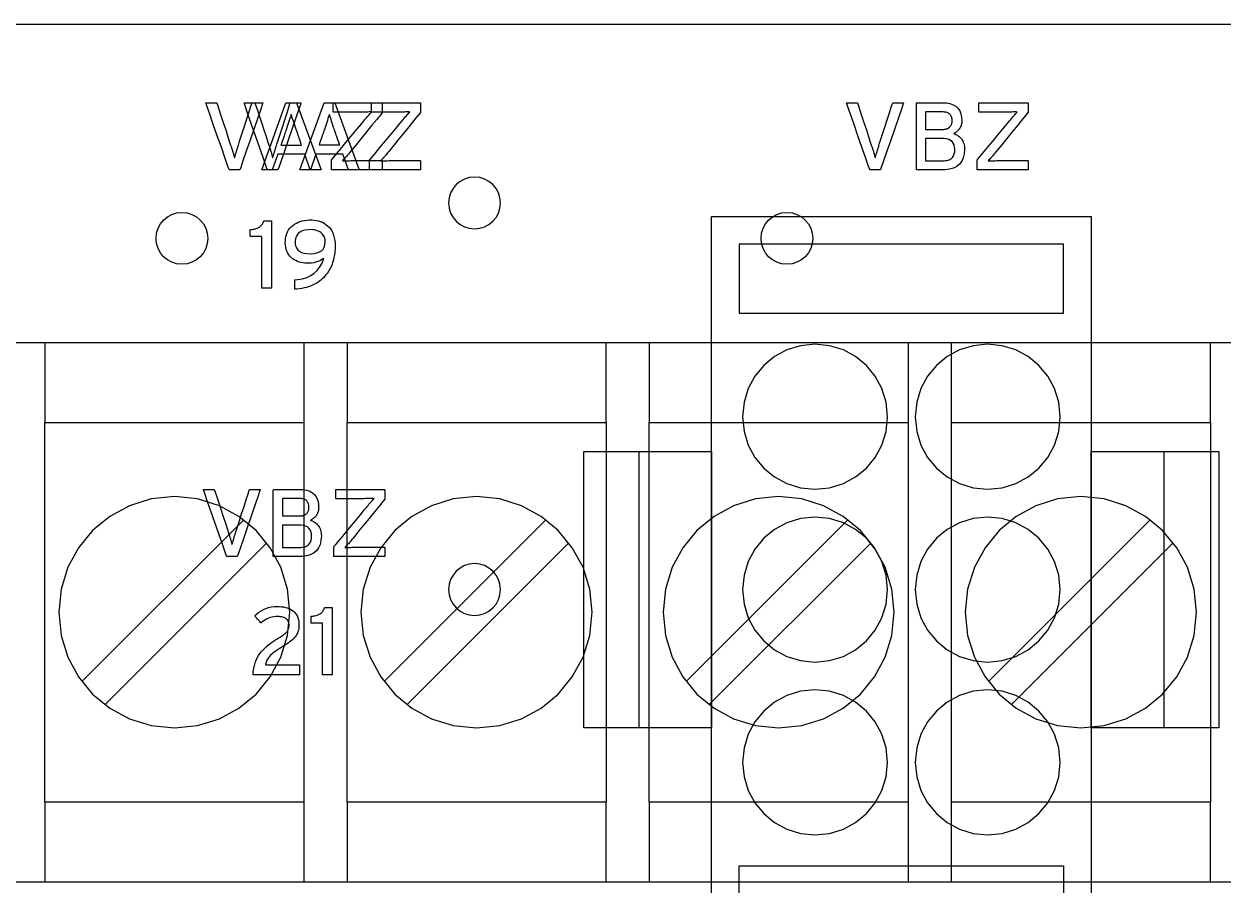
# Model space of a CAD drawing. Extents: x 1 to 47.7, y 0.2 to 35.
# Drawn here: x 35.894 to 37.63, y 7.285 to 8.532 of the extents above; entities that cross this region are included whole.
import ezdxf

# ---------------------------------------------------------------- set-up
doc = ezdxf.new("R2010")
doc.units = 0
doc.header["$MEASUREMENT"] = 0
for name, color, linetype in [('1_1__SCREW_TERMINAL_BLOCK_', 7, 'CONTINUOUS'), ('1_2__CONNECTORIZED_RELAY__', 7, 'CONTINUOUS'), ('8_0_____DWG', 7, 'CONTINUOUS')]:
    doc.layers.add(name, color=color, linetype=linetype)

msp = doc.modelspace()

# ---------------------------------------------------------------- linework, layer by layer
at = {"layer": '1_1__SCREW_TERMINAL_BLOCK_'}
for points in [[(36.2613, 8.3205), (36.2607, 8.3205), (36.2592, 8.3205), (36.257, 8.3205), (36.2545, 8.3205), (36.2518, 8.3205), (36.2493, 8.3205), (36.2474, 8.3205), (36.2462, 8.3205), (36.2457, 8.321), (36.2437, 8.327), (36.2397, 8.3383), (36.2345, 8.3532), (36.2288, 8.3698), (36.223, 8.3864), (36.2179, 8.401), (36.2141, 8.4119), (36.2122, 8.4174), (36.2125, 8.4177), (36.2138, 8.4177), (36.2159, 8.4177), (36.2185, 8.4177), (36.2212, 8.4177), (36.2238, 8.4177), (36.226, 8.4177), (36.2275, 8.4177), (36.228, 8.4176), (36.2289, 8.4149), (36.231, 8.4085), (36.2339, 8.3995), (36.2374, 8.3891), (36.2408, 8.3784), (36.244, 8.3687), (36.2466, 8.3609), (36.2481, 8.3564), (36.2484, 8.3552), (36.2488, 8.3542), (36.2492, 8.3531), (36.2495, 8.352), (36.2499, 8.3509), (36.2503, 8.3498), (36.2506, 8.3487), (36.251, 8.3475), (36.2514, 8.3463), (36.2518, 8.3451), (36.2521, 8.344), (36.2524, 8.3429), (36.2526, 8.3419), (36.2529, 8.341), (36.2531, 8.3401), (36.2534, 8.3392), (36.2536, 8.3385), (36.2537, 8.338), (36.2539, 8.3388), (36.2541, 8.3395), (36.2544, 8.3404), (36.2546, 8.3413), (36.2549, 8.3423), (36.2552, 8.3433), (36.2556, 8.3444), (36.256, 8.3456), (36.2564, 8.3468), (36.2567, 8.348), (36.2571, 8.3492), (36.2574, 8.3503), (36.2577, 8.3515), (36.2581, 8.3526), (36.2584, 8.3536), (36.2587, 8.3547), (36.259, 8.3557), (36.2597, 8.3577), (36.2616, 8.3636), (36.2644, 8.3721), (36.2677, 8.3824), (36.2711, 8.393), (36.2744, 8.4031), (36.277, 8.4112), (36.2787, 8.4164), (36.2791, 8.4177), (36.28, 8.4177), (36.2818, 8.4177), (36.2841, 8.4177), (36.2868, 8.4177), (36.2894, 8.4177), (36.2918, 8.4177), (36.2936, 8.4177), (36.2946, 8.4177), (36.2942, 8.4162), (36.2915, 8.4085), (36.2872, 8.396), (36.2819, 8.3805), (36.2762, 8.3637), (36.2706, 8.3475), (36.2659, 8.3337), (36.2626, 8.3241)], [(36.3938, 8.3205), (36.3938, 8.321), (36.3938, 8.3224), (36.3938, 8.3244), (36.3938, 8.3267), (36.3938, 8.3291), (36.3938, 8.3314), (36.3938, 8.3332), (36.3938, 8.3344), (36.394, 8.3348), (36.3966, 8.338), (36.4019, 8.3444), (36.409, 8.353), (36.417, 8.3626), (36.425, 8.3724), (36.4323, 8.3811), (36.4379, 8.3879), (36.441, 8.3916), (36.4421, 8.393), (36.4434, 8.3946), (36.4447, 8.3961), (36.446, 8.3976), (36.4473, 8.399), (36.4485, 8.4004), (36.4498, 8.4018), (36.4509, 8.4031), (36.4521, 8.4043), (36.4506, 8.4045), (36.4485, 8.4044), (36.4464, 8.4044), (36.4443, 8.4043), (36.442, 8.4043), (36.4397, 8.4043), (36.4373, 8.4042), (36.4348, 8.4042), (36.4327, 8.4042), (36.431, 8.4042), (36.4272, 8.4042), (36.422, 8.4042), (36.416, 8.4042), (36.4098, 8.4042), (36.4042, 8.4042), (36.3997, 8.4042), (36.3971, 8.4042), (36.3966, 8.4043), (36.3966, 8.4052), (36.3966, 8.4068), (36.3966, 8.4088), (36.3966, 8.4111), (36.3966, 8.4134), (36.3966, 8.4154), (36.3966, 8.4169), (36.3966, 8.4176), (36.398, 8.4177), (36.4038, 8.4177), (36.413, 8.4177), (36.4243, 8.4177), (36.4365, 8.4177), (36.4482, 8.4177), (36.4582, 8.4177), (36.4651, 8.4177), (36.4677, 8.4177), (36.4677, 8.4171), (36.4677, 8.4158), (36.4677, 8.4138), (36.4677, 8.4115), (36.4677, 8.409), (36.4677, 8.4068), (36.4677, 8.405), (36.4677, 8.4038), (36.4675, 8.4034), (36.4649, 8.4002), (36.4597, 8.3938), (36.4527, 8.3852), (36.4448, 8.3755), (36.4368, 8.3658), (36.4297, 8.357), (36.4241, 8.3502), (36.4211, 8.3465), (36.42, 8.3452), (36.4187, 8.3436), (36.4174, 8.342), (36.4161, 8.3405), (36.4148, 8.3391), (36.4136, 8.3377), (36.4123, 8.3363), (36.4111, 8.335), (36.4099, 8.3338), (36.4115, 8.3337), (36.4135, 8.3337), (36.4156, 8.3338), (36.4178, 8.3338), (36.42, 8.3338), (36.4224, 8.3339), (36.4247, 8.3339), (36.4272, 8.3339), (36.4294, 8.3339), (36.4312, 8.3339), (36.4352, 8.3339), (36.4407, 8.3339), (36.4471, 8.3339), (36.4536, 8.3339), (36.4596, 8.3339), (36.4644, 8.3339), (36.4672, 8.3339), (36.4677, 8.3338), (36.4677, 8.3329), (36.4677, 8.3314), (36.4677, 8.3293), (36.4677, 8.327), (36.4677, 8.3248), (36.4677, 8.3228), (36.4677, 8.3213), (36.4677, 8.3205), (36.4663, 8.3205), (36.4602, 8.3205), (36.4506, 8.3205), (36.4389, 8.3205), (36.4262, 8.3205), (36.4141, 8.3205), (36.4037, 8.3205), (36.3965, 8.3205)], [(37.1337, 8.3205), (37.1331, 8.3205), (37.1316, 8.3205), (37.1294, 8.3205), (37.1268, 8.3205), (37.1241, 8.3205), (37.1217, 8.3205), (37.1197, 8.3205), (37.1185, 8.3205), (37.1181, 8.321), (37.116, 8.327), (37.1121, 8.3383), (37.1069, 8.3532), (37.1011, 8.3698), (37.0954, 8.3864), (37.0903, 8.401), (37.0865, 8.4119), (37.0846, 8.4174), (37.0848, 8.4177), (37.0861, 8.4177), (37.0882, 8.4177), (37.0908, 8.4177), (37.0935, 8.4177), (37.0962, 8.4177), (37.0984, 8.4177), (37.0999, 8.4177), (37.1004, 8.4176), (37.1012, 8.4149), (37.1033, 8.4085), (37.1063, 8.3995), (37.1097, 8.3891), (37.1132, 8.3784), (37.1164, 8.3687), (37.1189, 8.3609), (37.1204, 8.3564), (37.1208, 8.3552), (37.1211, 8.3542), (37.1215, 8.3531), (37.1219, 8.352), (37.1222, 8.3509), (37.1226, 8.3498), (37.123, 8.3487), (37.1234, 8.3475), (37.1237, 8.3463), (37.1241, 8.3451), (37.1244, 8.344), (37.1247, 8.3429), (37.125, 8.3419), (37.1252, 8.341), (37.1255, 8.3401), (37.1257, 8.3392), (37.1259, 8.3385), (37.1261, 8.338), (37.1263, 8.3388), (37.1265, 8.3395), (37.1267, 8.3404), (37.127, 8.3413), (37.1273, 8.3423), (37.1276, 8.3433), (37.1279, 8.3444), (37.1283, 8.3456), (37.1287, 8.3468), (37.1291, 8.348), (37.1294, 8.3492), (37.1297, 8.3503), (37.1301, 8.3515), (37.1304, 8.3526), (37.1307, 8.3536), (37.1311, 8.3547), (37.1314, 8.3557), (37.132, 8.3577), (37.1339, 8.3636), (37.1367, 8.3721), (37.14, 8.3824), (37.1435, 8.393), (37.1467, 8.4031), (37.1493, 8.4112), (37.151, 8.4164), (37.1515, 8.4177), (37.1523, 8.4177), (37.1541, 8.4177), (37.1564, 8.4177), (37.1591, 8.4177), (37.1618, 8.4177), (37.1642, 8.4177), (37.166, 8.4177), (37.1669, 8.4177), (37.1665, 8.4162), (37.1639, 8.4085), (37.1596, 8.396), (37.1543, 8.3805), (37.1485, 8.3637), (37.1429, 8.3475), (37.1382, 8.3337), (37.1349, 8.3241)], [(37.2554, 8.3503), (37.2549, 8.3437), (37.2535, 8.338), (37.2513, 8.333), (37.2482, 8.3289), (37.2442, 8.3256), (37.2394, 8.3231), (37.2337, 8.3215), (37.2272, 8.3206), (37.2229, 8.3205), (37.2204, 8.3205), (37.2158, 8.3205), (37.2099, 8.3205), (37.2034, 8.3205), (37.197, 8.3205), (37.1915, 8.3205), (37.1875, 8.3205), (37.1858, 8.3205), (37.1858, 8.3234), (37.1858, 8.3326), (37.1858, 8.3462), (37.1858, 8.3625), (37.1858, 8.3794), (37.1858, 8.3952), (37.1858, 8.408), (37.1858, 8.416), (37.186, 8.4177), (37.1883, 8.4177), (37.1929, 8.4177), (37.1988, 8.4177), (37.2055, 8.4177), (37.2122, 8.4177), (37.218, 8.4177), (37.2224, 8.4177), (37.2244, 8.4177), (37.2291, 8.4174), (37.2343, 8.4165), (37.2389, 8.4149), (37.2428, 8.4127), (37.2459, 8.4097), (37.2484, 8.4061), (37.2501, 8.4018), (37.2512, 8.3968), (37.2515, 8.392), (37.2515, 8.3904), (37.2513, 8.3888), (37.251, 8.3873), (37.2507, 8.3858), (37.2503, 8.3845), (37.2497, 8.3831), (37.2491, 8.3819), (37.2484, 8.3807), (37.2476, 8.3796), (37.2468, 8.3786), (37.2459, 8.3776), (37.245, 8.3767), (37.244, 8.3758), (37.2429, 8.375), (37.2418, 8.3742), (37.2406, 8.3735), (37.2397, 8.3729), (37.2411, 8.3725), (37.2424, 8.372), (37.2437, 8.3714), (37.245, 8.3707), (37.2463, 8.3698), (37.2475, 8.3689), (37.2487, 8.3678), (37.2499, 8.3666), (37.251, 8.3653), (37.252, 8.3638), (37.2529, 8.3623), (37.2536, 8.3606), (37.2542, 8.3588), (37.2547, 8.3569), (37.2551, 8.3548), (37.2553, 8.3526)], [(37.2374, 8.3916), (37.2374, 8.3929), (37.2373, 8.3941), (37.2371, 8.3953), (37.2368, 8.3964), (37.2364, 8.3974), (37.236, 8.3985), (37.2355, 8.3994), (37.2349, 8.4003), (37.2342, 8.4012), (37.2333, 8.4019), (37.2324, 8.4025), (37.2313, 8.4031), (37.2301, 8.4035), (37.2288, 8.4039), (37.2275, 8.4041), (37.226, 8.4043), (37.2244, 8.4044), (37.2234, 8.4044), (37.2208, 8.4044), (37.2171, 8.4044), (37.2128, 8.4044), (37.2084, 8.4044), (37.2044, 8.4044), (37.2012, 8.4044), (37.1993, 8.4044), (37.1991, 8.4041), (37.1991, 8.4023), (37.1991, 8.3991), (37.1991, 8.3951), (37.1991, 8.3907), (37.1991, 8.3864), (37.1991, 8.3827), (37.1991, 8.3802), (37.1991, 8.3792), (37.2001, 8.3792), (37.2026, 8.3792), (37.2063, 8.3792), (37.2106, 8.3792), (37.215, 8.3792), (37.2191, 8.3792), (37.2223, 8.3792), (37.2241, 8.3792), (37.2248, 8.3792), (37.2256, 8.3792), (37.2264, 8.3793), (37.2271, 8.3794), (37.2278, 8.3795), (37.2285, 8.3797), (37.2292, 8.3799), (37.2298, 8.3801), (37.2304, 8.3804), (37.231, 8.3806), (37.2315, 8.3809), (37.232, 8.3812), (37.2325, 8.3815), (37.233, 8.3818), (37.2334, 8.3822), (37.2339, 8.3826), (37.2343, 8.3829), (37.2348, 8.3836), (37.2354, 8.3844), (37.2359, 8.3853), (37.2364, 8.3862), (37.2368, 8.3872), (37.237, 8.3883), (37.2373, 8.3893), (37.2374, 8.3905)], [(37.2735, 8.3205), (37.2735, 8.321), (37.2735, 8.3224), (37.2735, 8.3244), (37.2735, 8.3267), (37.2735, 8.3291), (37.2735, 8.3314), (37.2735, 8.3332), (37.2735, 8.3344), (37.2736, 8.3348), (37.2763, 8.338), (37.2816, 8.3444), (37.2886, 8.353), (37.2966, 8.3626), (37.3047, 8.3724), (37.312, 8.3811), (37.3176, 8.3879), (37.3206, 8.3916), (37.3217, 8.393), (37.3231, 8.3946), (37.3244, 8.3961), (37.3257, 8.3976), (37.327, 8.399), (37.3282, 8.4004), (37.3294, 8.4018), (37.3306, 8.4031), (37.3318, 8.4043), (37.3303, 8.4045), (37.3282, 8.4044), (37.3261, 8.4044), (37.3239, 8.4043), (37.3217, 8.4043), (37.3194, 8.4043), (37.317, 8.4042), (37.3145, 8.4042), (37.3123, 8.4042), (37.3107, 8.4042), (37.3069, 8.4042), (37.3017, 8.4042), (37.2956, 8.4042), (37.2895, 8.4042), (37.2838, 8.4042), (37.2794, 8.4042), (37.2767, 8.4042), (37.2763, 8.4043), (37.2763, 8.4052), (37.2763, 8.4068), (37.2763, 8.4088), (37.2763, 8.4111), (37.2763, 8.4134), (37.2763, 8.4154), (37.2763, 8.4169), (37.2763, 8.4176), (37.2776, 8.4177), (37.2834, 8.4177), (37.2927, 8.4177), (37.304, 8.4177), (37.3162, 8.4177), (37.3279, 8.4177), (37.3378, 8.4177), (37.3448, 8.4177), (37.3473, 8.4177), (37.3473, 8.4171), (37.3473, 8.4158), (37.3473, 8.4138), (37.3473, 8.4115), (37.3473, 8.409), (37.3473, 8.4068), (37.3473, 8.405), (37.3473, 8.4038), (37.3472, 8.4034), (37.3446, 8.4002), (37.3394, 8.3938), (37.3324, 8.3852), (37.3245, 8.3755), (37.3165, 8.3658), (37.3093, 8.357), (37.3038, 8.3502), (37.3007, 8.3465), (37.2997, 8.3452), (37.2983, 8.3436), (37.297, 8.342), (37.2957, 8.3405), (37.2945, 8.3391), (37.2932, 8.3377), (37.292, 8.3363), (37.2908, 8.335), (37.2896, 8.3338), (37.2911, 8.3337), (37.2932, 8.3337), (37.2953, 8.3338), (37.2975, 8.3338), (37.2997, 8.3338), (37.302, 8.3339), (37.3044, 8.3339), (37.3069, 8.3339), (37.3091, 8.3339), (37.3108, 8.3339), (37.3148, 8.3339), (37.3204, 8.3339), (37.3268, 8.3339), (37.3333, 8.3339), (37.3393, 8.3339), (37.3441, 8.3339), (37.3469, 8.3339), (37.3473, 8.3338), (37.3473, 8.3329), (37.3473, 8.3314), (37.3473, 8.3293), (37.3473, 8.327), (37.3473, 8.3248), (37.3473, 8.3228), (37.3473, 8.3213), (37.3473, 8.3205), (37.3459, 8.3205), (37.3399, 8.3205), (37.3303, 8.3205), (37.3185, 8.3205), (37.3059, 8.3205), (37.2937, 8.3205), (37.2834, 8.3205), (37.2762, 8.3205)], [(36.343, 8.3789), (36.3419, 8.3821), (36.3409, 8.3852), (36.3399, 8.3881), (36.339, 8.3909), (36.3381, 8.3936), (36.3373, 8.3962), (36.3365, 8.3986), (36.3358, 8.4009), (36.3351, 8.3995), (36.3344, 8.3972), (36.3337, 8.3947), (36.3329, 8.3921), (36.332, 8.3893), (36.331, 8.3864), (36.33, 8.3833), (36.329, 8.3801), (36.3284, 8.3785), (36.3278, 8.3766), (36.3267, 8.3735), (36.3254, 8.3697), (36.3239, 8.3657), (36.3226, 8.3618), (36.3216, 8.3588), (36.3209, 8.3569), (36.321, 8.3566), (36.3231, 8.3566), (36.327, 8.3566), (36.332, 8.3566), (36.3374, 8.3566), (36.3427, 8.3566), (36.3471, 8.3566), (36.35, 8.3566), (36.3507, 8.3566), (36.3503, 8.3579), (36.3494, 8.3605), (36.3481, 8.3641), (36.3467, 8.3682), (36.3453, 8.3721), (36.3441, 8.3756), (36.3433, 8.378)], [(37.2413, 8.3499), (37.241, 8.3535), (37.2402, 8.3566), (37.239, 8.3593), (37.2373, 8.3615), (37.2352, 8.3633), (37.2325, 8.3647), (37.2295, 8.3656), (37.2259, 8.366), (37.2242, 8.366), (37.222, 8.366), (37.2185, 8.366), (37.2141, 8.366), (37.2096, 8.366), (37.2053, 8.366), (37.2018, 8.366), (37.1996, 8.366), (37.1991, 8.3659), (37.1991, 8.3638), (37.1991, 8.3599), (37.1991, 8.3547), (37.1991, 8.3489), (37.1991, 8.3433), (37.1991, 8.3385), (37.1991, 8.3351), (37.1991, 8.3338), (37.2001, 8.3338), (37.2027, 8.3338), (37.2065, 8.3338), (37.2109, 8.3338), (37.2154, 8.3338), (37.2194, 8.3338), (37.2225, 8.3338), (37.2241, 8.3338), (37.2257, 8.3338), (37.2278, 8.3339), (37.2297, 8.3342), (37.2314, 8.3346), (37.233, 8.3352), (37.2345, 8.3359), (37.2358, 8.3367), (37.2369, 8.3376), (37.2378, 8.3387), (37.2387, 8.3398), (37.2394, 8.341), (37.2399, 8.3423), (37.2404, 8.3436), (37.2408, 8.3451), (37.2411, 8.3466), (37.2412, 8.3482)], [(36.1597, 8.2214), (36.1589, 8.2139), (36.1567, 8.2069), (36.1533, 8.2005), (36.1487, 8.1949), (36.1431, 8.1904), (36.1368, 8.1869), (36.1297, 8.1847), (36.1222, 8.184), (36.1146, 8.1847), (36.1076, 8.1869), (36.1012, 8.1904), (36.0957, 8.1949), (36.0911, 8.2005), (36.0876, 8.2069), (36.0854, 8.2139), (36.0847, 8.2214), (36.0854, 8.229), (36.0876, 8.236), (36.0911, 8.2424), (36.0957, 8.248), (36.1012, 8.2526), (36.1076, 8.256), (36.1146, 8.2582), (36.1222, 8.259), (36.1297, 8.2582), (36.1368, 8.256), (36.1431, 8.2526), (36.1487, 8.248), (36.1533, 8.2424), (36.1567, 8.236), (36.1589, 8.229)], [(37.0357, 8.2214), (37.0349, 8.2139), (37.0327, 8.2069), (37.0293, 8.2005), (37.0247, 8.1949), (37.0192, 8.1904), (37.0128, 8.1869), (37.0057, 8.1847), (36.9982, 8.184), (36.9906, 8.1847), (36.9836, 8.1869), (36.9772, 8.1904), (36.9717, 8.1949), (36.9671, 8.2005), (36.9636, 8.2069), (36.9614, 8.2139), (36.9607, 8.2214), (36.9614, 8.229), (36.9636, 8.236), (36.9671, 8.2424), (36.9717, 8.248), (36.9772, 8.2526), (36.9836, 8.256), (36.9906, 8.2582), (36.9982, 8.259), (37.0057, 8.2582), (37.0128, 8.256), (37.0192, 8.2526), (37.0247, 8.248), (37.0293, 8.2424), (37.0327, 8.236), (37.0349, 8.229)], [(36.2786, 7.6802), (36.2752, 7.7139), (36.2654, 7.7453), (36.25, 7.7737), (36.2296, 7.7985), (36.2048, 7.819), (36.1764, 7.8344), (36.145, 7.8442), (36.1113, 7.8476), (36.0776, 7.8442), (36.0461, 7.8344), (36.0177, 7.819), (35.9929, 7.7985), (35.9725, 7.7737), (35.9571, 7.7453), (35.9473, 7.7139), (35.9439, 7.6802), (35.9473, 7.6465), (35.9571, 7.6151), (35.9725, 7.5866), (35.9929, 7.5618), (36.0177, 7.5414), (36.0461, 7.5259), (36.0776, 7.5162), (36.1113, 7.5128), (36.145, 7.5162), (36.1764, 7.5259), (36.2048, 7.5414), (36.2296, 7.5618), (36.25, 7.5866), (36.2654, 7.6151), (36.2752, 7.6465)], [(36.7161, 7.6802), (36.7127, 7.7139), (36.703, 7.7453), (36.6875, 7.7737), (36.6671, 7.7985), (36.6424, 7.819), (36.6139, 7.8344), (36.5826, 7.8442), (36.5489, 7.8476), (36.5151, 7.8442), (36.4837, 7.8344), (36.4552, 7.819), (36.4305, 7.7985), (36.41, 7.7737), (36.3946, 7.7453), (36.3848, 7.7139), (36.3814, 7.6802), (36.3848, 7.6465), (36.3946, 7.6151), (36.41, 7.5866), (36.4305, 7.5618), (36.4552, 7.5414), (36.4837, 7.5259), (36.5151, 7.5162), (36.5489, 7.5128), (36.5826, 7.5162), (36.6139, 7.5259), (36.6424, 7.5414), (36.6671, 7.5618), (36.6875, 7.5866), (36.703, 7.6151), (36.7127, 7.6465)], [(37.1536, 7.6802), (37.1502, 7.7139), (37.1405, 7.7453), (37.1251, 7.7737), (37.1046, 7.7985), (37.0798, 7.819), (37.0514, 7.8344), (37.02, 7.8442), (36.9862, 7.8476), (36.9525, 7.8442), (36.9211, 7.8344), (36.8927, 7.819), (36.868, 7.7985), (36.8475, 7.7737), (36.8321, 7.7453), (36.8224, 7.7139), (36.819, 7.6802), (36.8224, 7.6465), (36.8321, 7.6151), (36.8475, 7.5866), (36.868, 7.5618), (36.8927, 7.5414), (36.9211, 7.5259), (36.9525, 7.5162), (36.9862, 7.5128), (37.02, 7.5162), (37.0514, 7.5259), (37.0798, 7.5414), (37.1046, 7.5618), (37.1251, 7.5866), (37.1405, 7.6151), (37.1502, 7.6465)], [(37.5912, 7.6802), (37.5878, 7.7139), (37.578, 7.7453), (37.5626, 7.7737), (37.5421, 7.7985), (37.5174, 7.819), (37.4889, 7.8344), (37.4575, 7.8442), (37.4237, 7.8476), (37.39, 7.8442), (37.3587, 7.8344), (37.3302, 7.819), (37.3055, 7.7985), (37.2851, 7.7737), (37.2696, 7.7453), (37.2599, 7.7139), (37.2565, 7.6802), (37.2599, 7.6465), (37.2696, 7.6151), (37.2851, 7.5866), (37.3055, 7.5618), (37.3302, 7.5414), (37.3587, 7.5259), (37.39, 7.5162), (37.4237, 7.5128), (37.4575, 7.5162), (37.4889, 7.5259), (37.5174, 7.5414), (37.5421, 7.5618), (37.5626, 7.5866), (37.578, 7.6151), (37.5878, 7.6465)]]:
    msp.add_lwpolyline(points, close=True, dxfattribs=at)
for points in [[(36.3634, 8.3205), (36.3552, 8.3435), (36.3163, 8.3435), (36.3082, 8.3205), (36.2931, 8.3205), (36.3281, 8.4177), (36.3436, 8.4177), (36.379, 8.3205), (36.3634, 8.3205)], [(37.7424, 8.0702), (37.5174, 8.0702), (37.0478, 8.0702), (36.8163, 8.0702), (36.5956, 8.0702), (36.4913, 8.0702), (36.3922, 8.0702), (36.299, 8.0702), (36.2126, 8.0702), (36.1337, 8.0702), (36.0632, 8.0702), (36.0019, 8.0702), (35.9506, 8.0702), (35.9102, 8.0702), (35.8813, 8.0702)], [(35.9237, 8.0702), (35.9237, 7.9551)], [(36.2987, 8.0702), (36.2987, 7.9551)], [(36.3613, 8.0702), (36.3613, 7.9551)], [(36.7363, 7.9551), (36.7363, 8.0702)], [(36.7988, 8.0702), (36.7988, 7.9551)], [(37.1738, 8.0702), (37.1738, 7.9551)], [(37.2363, 7.9551), (37.2363, 8.0702)], [(37.6113, 7.9551), (37.6113, 8.0702)], [(36.2987, 7.4053), (35.9237, 7.4053), (35.9237, 7.9551), (36.2987, 7.9551), (36.2987, 7.4053)], [(36.7363, 7.4053), (36.3613, 7.4053), (36.3613, 7.9551), (36.7363, 7.9551), (36.7363, 7.4053)], [(37.1738, 7.4053), (36.7988, 7.4053), (36.7988, 7.9551), (37.1738, 7.9551), (37.1738, 7.4053)], [(37.6113, 7.4053), (37.2363, 7.4053), (37.2363, 7.9551), (37.6113, 7.9551), (37.6113, 7.4053)], [(35.9775, 7.5799), (36.2118, 7.8142)], [(36.415, 7.5799), (36.6493, 7.8142)], [(36.8524, 7.5799), (37.0866, 7.8142)], [(37.2899, 7.5799), (37.5242, 7.8142)], [(36.2452, 7.7808), (36.0109, 7.5465)], [(36.6825, 7.7808), (36.4484, 7.5465)], [(37.1201, 7.7808), (36.8858, 7.5465)], [(37.5576, 7.7808), (37.3233, 7.5465)], [(35.9237, 7.4053), (35.9237, 7.2902)], [(36.2987, 7.4053), (36.2987, 7.2902)], [(36.3613, 7.4053), (36.3613, 7.2902)], [(36.7363, 7.2902), (36.7363, 7.4053)], [(36.7988, 7.4053), (36.7988, 7.2902)], [(37.1738, 7.4053), (37.1738, 7.2902)], [(37.2363, 7.2902), (37.2363, 7.4053)], [(37.6113, 7.2902), (37.6113, 7.4053)], [(35.8813, 7.2902), (35.9102, 7.2902), (35.9506, 7.2902), (36.0019, 7.2902), (36.0632, 7.2902), (36.1337, 7.2902), (36.2126, 7.2902), (36.299, 7.2902), (36.3922, 7.2902), (36.4913, 7.2902), (36.5956, 7.2902), (36.8163, 7.2902), (37.0478, 7.2902), (37.5174, 7.2902), (37.7424, 7.2902)]]:
    msp.add_lwpolyline(points, dxfattribs=at)
at = {"layer": '1_2__CONNECTORIZED_RELAY__'}
for points in [[(36.206, 8.3205), (36.2055, 8.3205), (36.2039, 8.3205), (36.2018, 8.3205), (36.1992, 8.3205), (36.1965, 8.3205), (36.1941, 8.3205), (36.1921, 8.3205), (36.1909, 8.3205), (36.1905, 8.321), (36.1884, 8.327), (36.1844, 8.3383), (36.1793, 8.3532), (36.1735, 8.3698), (36.1677, 8.3864), (36.1627, 8.401), (36.1589, 8.4119), (36.157, 8.4174), (36.1572, 8.4176), (36.1585, 8.4176), (36.1606, 8.4176), (36.1632, 8.4176), (36.1659, 8.4176), (36.1686, 8.4176), (36.1708, 8.4176), (36.1723, 8.4176), (36.1727, 8.4176), (36.1736, 8.4149), (36.1757, 8.4085), (36.1787, 8.3995), (36.1821, 8.3891), (36.1856, 8.3784), (36.1888, 8.3686), (36.1913, 8.3609), (36.1928, 8.3564), (36.1932, 8.3552), (36.1935, 8.3542), (36.1939, 8.3531), (36.1942, 8.352), (36.1946, 8.3509), (36.195, 8.3498), (36.1954, 8.3487), (36.1957, 8.3475), (36.1961, 8.3463), (36.1965, 8.3451), (36.1968, 8.344), (36.1971, 8.3429), (36.1974, 8.3419), (36.1976, 8.3409), (36.1979, 8.3401), (36.1981, 8.3392), (36.1983, 8.3385), (36.1985, 8.338), (36.1986, 8.3387), (36.1989, 8.3395), (36.1991, 8.3404), (36.1994, 8.3413), (36.1996, 8.3423), (36.2, 8.3433), (36.2003, 8.3444), (36.2007, 8.3456), (36.2011, 8.3468), (36.2014, 8.348), (36.2018, 8.3492), (36.2021, 8.3503), (36.2025, 8.3514), (36.2028, 8.3525), (36.2031, 8.3536), (36.2035, 8.3547), (36.2038, 8.3557), (36.2044, 8.3577), (36.2063, 8.3635), (36.2091, 8.3721), (36.2124, 8.3823), (36.2158, 8.393), (36.2191, 8.403), (36.2217, 8.4112), (36.2234, 8.4164), (36.2239, 8.4176), (36.2247, 8.4176), (36.2265, 8.4176), (36.2288, 8.4176), (36.2315, 8.4176), (36.2342, 8.4176), (36.2365, 8.4176), (36.2384, 8.4176), (36.2393, 8.4176), (36.2389, 8.4161), (36.2363, 8.4085), (36.232, 8.396), (36.2266, 8.3805), (36.2209, 8.3637), (36.2153, 8.3475), (36.2106, 8.3337), (36.2073, 8.3241)], [(36.3386, 8.3205), (36.3386, 8.321), (36.3386, 8.3224), (36.3386, 8.3243), (36.3386, 8.3267), (36.3386, 8.3291), (36.3386, 8.3314), (36.3386, 8.3332), (36.3386, 8.3344), (36.3387, 8.3348), (36.3414, 8.338), (36.3466, 8.3444), (36.3537, 8.353), (36.3617, 8.3626), (36.3698, 8.3724), (36.377, 8.3811), (36.3826, 8.3879), (36.3857, 8.3916), (36.3868, 8.3929), (36.3881, 8.3945), (36.3895, 8.3961), (36.3908, 8.3976), (36.392, 8.399), (36.3933, 8.4004), (36.3945, 8.4018), (36.3957, 8.4031), (36.3968, 8.4043), (36.3953, 8.4044), (36.3933, 8.4044), (36.3912, 8.4043), (36.389, 8.4043), (36.3867, 8.4043), (36.3844, 8.4042), (36.382, 8.4042), (36.3796, 8.4042), (36.3774, 8.4042), (36.3757, 8.4042), (36.3719, 8.4042), (36.3667, 8.4042), (36.3607, 8.4042), (36.3545, 8.4042), (36.3489, 8.4042), (36.3444, 8.4042), (36.3418, 8.4042), (36.3413, 8.4043), (36.3413, 8.4052), (36.3413, 8.4068), (36.3413, 8.4088), (36.3413, 8.4111), (36.3413, 8.4134), (36.3413, 8.4154), (36.3413, 8.4169), (36.3413, 8.4176), (36.3427, 8.4176), (36.3485, 8.4176), (36.3577, 8.4176), (36.3691, 8.4176), (36.3812, 8.4176), (36.3929, 8.4176), (36.4029, 8.4176), (36.4098, 8.4176), (36.4124, 8.4176), (36.4124, 8.4171), (36.4124, 8.4158), (36.4124, 8.4138), (36.4124, 8.4114), (36.4124, 8.409), (36.4124, 8.4068), (36.4124, 8.4049), (36.4124, 8.4038), (36.4123, 8.4033), (36.4096, 8.4001), (36.4044, 8.3937), (36.3974, 8.3852), (36.3895, 8.3755), (36.3816, 8.3658), (36.3744, 8.357), (36.3688, 8.3502), (36.3658, 8.3465), (36.3647, 8.3452), (36.3634, 8.3435), (36.3621, 8.342), (36.3608, 8.3405), (36.3595, 8.339), (36.3583, 8.3376), (36.3571, 8.3363), (36.3559, 8.335), (36.3547, 8.3338), (36.3562, 8.3337), (36.3582, 8.3337), (36.3603, 8.3338), (36.3625, 8.3338), (36.3648, 8.3338), (36.3671, 8.3339), (36.3695, 8.3339), (36.3719, 8.3339), (36.3741, 8.3339), (36.3759, 8.3339), (36.3799, 8.3339), (36.3854, 8.3339), (36.3918, 8.3339), (36.3984, 8.3339), (36.4044, 8.3339), (36.4091, 8.3339), (36.4119, 8.3339), (36.4124, 8.3338), (36.4124, 8.3329), (36.4124, 8.3313), (36.4124, 8.3293), (36.4124, 8.327), (36.4124, 8.3247), (36.4124, 8.3227), (36.4124, 8.3213), (36.4124, 8.3205), (36.411, 8.3205), (36.405, 8.3205), (36.3954, 8.3205), (36.3836, 8.3205), (36.371, 8.3205), (36.3588, 8.3205), (36.3484, 8.3205), (36.3412, 8.3205)], [(36.2877, 8.3789), (36.2866, 8.3821), (36.2856, 8.3852), (36.2846, 8.3881), (36.2837, 8.3909), (36.2828, 8.3936), (36.282, 8.3961), (36.2812, 8.3986), (36.2805, 8.4009), (36.2799, 8.3995), (36.2792, 8.3972), (36.2784, 8.3947), (36.2776, 8.392), (36.2767, 8.3893), (36.2758, 8.3864), (36.2748, 8.3833), (36.2737, 8.3801), (36.2731, 8.3784), (36.2725, 8.3766), (36.2714, 8.3735), (36.2701, 8.3697), (36.2687, 8.3656), (36.2674, 8.3618), (36.2663, 8.3588), (36.2656, 8.3569), (36.2657, 8.3565), (36.2678, 8.3565), (36.2717, 8.3565), (36.2767, 8.3565), (36.2821, 8.3565), (36.2874, 8.3565), (36.2918, 8.3565), (36.2947, 8.3565), (36.2955, 8.3566), (36.295, 8.3578), (36.2941, 8.3605), (36.2929, 8.3641), (36.2914, 8.3681), (36.2901, 8.3721), (36.2889, 8.3756), (36.288, 8.378)], [(36.5084, 8.2727), (36.5091, 8.2652), (36.5113, 8.2581), (36.5148, 8.2518), (36.5194, 8.2462), (36.5249, 8.2416), (36.5313, 8.2382), (36.5383, 8.236), (36.5459, 8.2352), (36.5534, 8.236), (36.5605, 8.2382), (36.5668, 8.2416), (36.5724, 8.2462), (36.577, 8.2518), (36.5804, 8.2581), (36.5826, 8.2652), (36.5834, 8.2727), (36.5826, 8.2803), (36.5804, 8.2873), (36.577, 8.2937), (36.5724, 8.2992), (36.5668, 8.3038), (36.5605, 8.3073), (36.5534, 8.3095), (36.5459, 8.3102), (36.5383, 8.3095), (36.5313, 8.3073), (36.5249, 8.3038), (36.5194, 8.2992), (36.5148, 8.2937), (36.5113, 8.2873), (36.5091, 8.2803)], [(36.2378, 8.1495), (36.2378, 8.1523), (36.2378, 8.1599), (36.2378, 8.1708), (36.2378, 8.1835), (36.2378, 8.1965), (36.2378, 8.2085), (36.2378, 8.2179), (36.2378, 8.2233), (36.2376, 8.224), (36.2364, 8.224), (36.2343, 8.224), (36.2316, 8.224), (36.2287, 8.224), (36.2259, 8.224), (36.2234, 8.224), (36.2217, 8.224), (36.2211, 8.224), (36.2211, 8.2244), (36.2211, 8.2254), (36.2211, 8.2269), (36.2211, 8.2286), (36.2211, 8.2303), (36.2211, 8.232), (36.2211, 8.2332), (36.2211, 8.2339), (36.2219, 8.2341), (36.2236, 8.2343), (36.2253, 8.2346), (36.2268, 8.2349), (36.2284, 8.2353), (36.2298, 8.2357), (36.2312, 8.2363), (36.2326, 8.2369), (36.2338, 8.2375), (36.235, 8.2382), (36.2361, 8.239), (36.2371, 8.2399), (36.2379, 8.2409), (36.2387, 8.242), (36.2393, 8.2432), (36.2399, 8.2445), (36.2403, 8.2459), (36.2406, 8.2467), (36.2414, 8.2467), (36.2429, 8.2467), (36.2447, 8.2467), (36.2467, 8.2467), (36.2486, 8.2467), (36.2503, 8.2467), (36.2514, 8.2467), (36.2519, 8.2467), (36.2519, 8.2429), (36.2519, 8.2331), (36.2519, 8.2189), (36.2519, 8.2024), (36.2519, 8.1853), (36.2519, 8.1698), (36.2519, 8.1575), (36.2519, 8.1505), (36.2517, 8.1495), (36.2507, 8.1495), (36.2489, 8.1495), (36.2467, 8.1495), (36.2442, 8.1495), (36.2418, 8.1495), (36.2398, 8.1495), (36.2383, 8.1495)], [(36.3441, 8.2095), (36.3441, 8.2072), (36.344, 8.205), (36.3438, 8.2027), (36.3435, 8.2005), (36.3432, 8.1981), (36.3428, 8.1958), (36.3424, 8.1935), (36.3418, 8.1911), (36.3412, 8.1887), (36.3404, 8.1864), (36.3396, 8.184), (36.3386, 8.1817), (36.3376, 8.1794), (36.3364, 8.1772), (36.3351, 8.1749), (36.3338, 8.1727), (36.3323, 8.1706), (36.3308, 8.1685), (36.3291, 8.1665), (36.3273, 8.1645), (36.3254, 8.1627), (36.3234, 8.161), (36.3212, 8.1593), (36.319, 8.1577), (36.3166, 8.1563), (36.314, 8.1549), (36.3114, 8.1536), (36.3085, 8.1524), (36.3056, 8.1513), (36.3025, 8.1504), (36.2992, 8.1496), (36.2958, 8.149), (36.2923, 8.1485), (36.2886, 8.1481), (36.2857, 8.148), (36.2857, 8.1487), (36.2857, 8.1502), (36.2857, 8.1522), (36.2857, 8.1545), (36.2857, 8.1568), (36.2857, 8.1589), (36.2857, 8.1606), (36.2857, 8.1615), (36.2897, 8.1619), (36.2967, 8.163), (36.303, 8.1648), (36.3087, 8.1675), (36.3138, 8.1709), (36.3182, 8.175), (36.3221, 8.18), (36.3253, 8.1857), (36.3279, 8.1922), (36.3265, 8.1918), (36.3242, 8.1902), (36.3217, 8.1889), (36.3191, 8.1878), (36.3162, 8.1869), (36.3132, 8.1862), (36.31, 8.1857), (36.3065, 8.1855), (36.303, 8.1854), (36.3001, 8.1856), (36.2973, 8.1859), (36.2945, 8.1864), (36.2919, 8.1871), (36.2894, 8.1881), (36.287, 8.1892), (36.2847, 8.1905), (36.2824, 8.192), (36.2803, 8.1938), (36.2784, 8.1957), (36.2768, 8.1978), (36.2754, 8.2002), (36.2742, 8.2028), (36.2733, 8.2055), (36.2726, 8.2085), (36.2721, 8.2117), (36.2719, 8.2151), (36.272, 8.2187), (36.2724, 8.2221), (36.273, 8.2253), (36.274, 8.2283), (36.2752, 8.2311), (36.2767, 8.2337), (36.2785, 8.2361), (36.2805, 8.2382), (36.2828, 8.2402), (36.2853, 8.2419), (36.2879, 8.2435), (36.2906, 8.2448), (36.2935, 8.2459), (36.2965, 8.2468), (36.2997, 8.2475), (36.303, 8.2479), (36.3065, 8.2482), (36.3101, 8.2482), (36.3135, 8.248), (36.3167, 8.2475), (36.3198, 8.2469), (36.3228, 8.2459), (36.3256, 8.2448), (36.3283, 8.2433), (36.3308, 8.2417), (36.3332, 8.2398), (36.3354, 8.2377), (36.3374, 8.2352), (36.3391, 8.2324), (36.3406, 8.2294), (36.3418, 8.226), (36.3428, 8.2223), (36.3435, 8.2183), (36.3439, 8.2141)], [(36.3297, 8.2163), (36.3297, 8.2181), (36.3294, 8.2198), (36.329, 8.2214), (36.3285, 8.223), (36.3277, 8.2245), (36.3269, 8.2259), (36.3258, 8.2273), (36.3246, 8.2286), (36.3233, 8.2298), (36.3217, 8.2308), (36.3201, 8.2318), (36.3182, 8.2325), (36.3162, 8.2331), (36.314, 8.2336), (36.3117, 8.2339), (36.3092, 8.2341), (36.3051, 8.234), (36.3005, 8.2333), (36.2965, 8.2321), (36.2931, 8.2305), (36.2904, 8.2283), (36.2884, 8.2256), (36.287, 8.2223), (36.2863, 8.2186), (36.2862, 8.2145), (36.2868, 8.2108), (36.2881, 8.2076), (36.2899, 8.2049), (36.2924, 8.2027), (36.2955, 8.201), (36.2993, 8.1999), (36.3036, 8.1993), (36.3086, 8.1991), (36.3135, 8.1995), (36.3177, 8.2004), (36.3213, 8.2017), (36.3243, 8.2036), (36.3266, 8.206), (36.3283, 8.2089), (36.3293, 8.2123)], [(37.0388, 7.8582), (37.0601, 7.8603), (37.0799, 7.8664), (37.0977, 7.8761), (37.1133, 7.8889), (37.1261, 7.9044), (37.1358, 7.9222), (37.1419, 7.9419), (37.144, 7.9631), (37.1419, 7.9842), (37.1358, 8.004), (37.1261, 8.0218), (37.1133, 8.0374), (37.0977, 8.0502), (37.0799, 8.0599), (37.0601, 8.066), (37.0388, 8.0681), (37.0177, 8.066), (36.998, 8.0599), (36.9802, 8.0502), (36.9647, 8.0374), (36.9519, 8.0218), (36.9423, 8.004), (36.9362, 7.9842), (36.934, 7.9631), (36.9362, 7.9419), (36.9423, 7.9222), (36.9519, 7.9044), (36.9647, 7.8889), (36.9802, 7.8761), (36.998, 7.8664), (37.0177, 7.8603)], [(37.2888, 7.8582), (37.31, 7.8603), (37.3298, 7.8664), (37.3477, 7.8761), (37.3632, 7.8889), (37.3761, 7.9044), (37.3857, 7.9222), (37.3918, 7.9419), (37.394, 7.9631), (37.3918, 7.9842), (37.3857, 8.004), (37.3761, 8.0218), (37.3632, 8.0374), (37.3477, 8.0502), (37.3298, 8.0599), (37.31, 8.066), (37.2888, 8.0681), (37.2677, 8.066), (37.248, 8.0599), (37.2302, 8.0502), (37.2147, 8.0374), (37.2019, 8.0218), (37.1922, 8.004), (37.1861, 7.9842), (37.184, 7.9631), (37.1861, 7.9419), (37.1922, 7.9222), (37.2019, 7.9044), (37.2147, 7.8889), (37.2302, 7.8761), (37.248, 7.8664), (37.2677, 7.8603)], [(36.2024, 7.7609), (36.2018, 7.7609), (36.2003, 7.7609), (36.1981, 7.7609), (36.1955, 7.7609), (36.1929, 7.7609), (36.1904, 7.7609), (36.1884, 7.7609), (36.1872, 7.7609), (36.1868, 7.7614), (36.1847, 7.7674), (36.1808, 7.7787), (36.1756, 7.7936), (36.1698, 7.8102), (36.1641, 7.8268), (36.159, 7.8414), (36.1552, 7.8523), (36.1533, 7.8578), (36.1535, 7.8581), (36.1549, 7.8581), (36.157, 7.8581), (36.1595, 7.8581), (36.1623, 7.8581), (36.1649, 7.8581), (36.1671, 7.8581), (36.1686, 7.8581), (36.1691, 7.858), (36.17, 7.8553), (36.1721, 7.8489), (36.175, 7.8399), (36.1784, 7.8295), (36.1819, 7.8188), (36.1851, 7.8091), (36.1876, 7.8013), (36.1891, 7.7968), (36.1895, 7.7956), (36.1899, 7.7946), (36.1902, 7.7935), (36.1906, 7.7924), (36.191, 7.7913), (36.1913, 7.7902), (36.1917, 7.7891), (36.1921, 7.7879), (36.1925, 7.7867), (36.1928, 7.7855), (36.1931, 7.7844), (36.1934, 7.7833), (36.1937, 7.7823), (36.194, 7.7814), (36.1942, 7.7805), (36.1944, 7.7796), (36.1946, 7.7789), (36.1948, 7.7784), (36.195, 7.7792), (36.1952, 7.7799), (36.1954, 7.7808), (36.1957, 7.7817), (36.196, 7.7827), (36.1963, 7.7837), (36.1967, 7.7848), (36.197, 7.786), (36.1974, 7.7872), (36.1978, 7.7884), (36.1981, 7.7896), (36.1985, 7.7907), (36.1988, 7.7919), (36.1991, 7.793), (36.1995, 7.794), (36.1998, 7.7951), (36.2001, 7.7961), (36.2008, 7.7981), (36.2026, 7.804), (36.2054, 7.8125), (36.2087, 7.8228), (36.2122, 7.8334), (36.2154, 7.8435), (36.2181, 7.8516), (36.2197, 7.8568), (36.2202, 7.8581), (36.2211, 7.8581), (36.2228, 7.8581), (36.2252, 7.8581), (36.2278, 7.8581), (36.2305, 7.8581), (36.2329, 7.8581), (36.2347, 7.8581), (36.2357, 7.8581), (36.2352, 7.8566), (36.2326, 7.8489), (36.2283, 7.8364), (36.223, 7.8209), (36.2172, 7.8041), (36.2117, 7.7879), (36.2069, 7.7741), (36.2036, 7.7645)], [(36.3241, 7.7907), (36.3236, 7.7841), (36.3222, 7.7784), (36.32, 7.7734), (36.3169, 7.7693), (36.3129, 7.766), (36.3081, 7.7635), (36.3025, 7.7619), (36.2959, 7.761), (36.2916, 7.7609), (36.2891, 7.7609), (36.2845, 7.7609), (36.2786, 7.7609), (36.2721, 7.7609), (36.2658, 7.7609), (36.2602, 7.7609), (36.2563, 7.7609), (36.2545, 7.7609), (36.2545, 7.7638), (36.2545, 7.773), (36.2545, 7.7866), (36.2545, 7.8029), (36.2545, 7.8198), (36.2545, 7.8356), (36.2545, 7.8484), (36.2545, 7.8564), (36.2547, 7.8581), (36.2571, 7.8581), (36.2616, 7.8581), (36.2676, 7.8581), (36.2743, 7.8581), (36.2809, 7.8581), (36.2868, 7.8581), (36.2911, 7.8581), (36.2931, 7.8581), (36.2978, 7.8578), (36.3031, 7.8569), (36.3076, 7.8553), (36.3115, 7.8531), (36.3146, 7.8501), (36.3171, 7.8465), (36.3189, 7.8422), (36.3199, 7.8372), (36.3202, 7.8324), (36.3202, 7.8308), (36.32, 7.8292), (36.3198, 7.8277), (36.3194, 7.8262), (36.319, 7.8249), (36.3185, 7.8235), (36.3179, 7.8223), (36.3171, 7.8211), (36.3164, 7.82), (36.3155, 7.819), (36.3146, 7.818), (36.3137, 7.8171), (36.3127, 7.8162), (36.3116, 7.8154), (36.3105, 7.8146), (36.3093, 7.8139), (36.3084, 7.8133), (36.3098, 7.8129), (36.3111, 7.8124), (36.3124, 7.8118), (36.3137, 7.8111), (36.315, 7.8102), (36.3162, 7.8093), (36.3174, 7.8082), (36.3186, 7.807), (36.3197, 7.8057), (36.3207, 7.8043), (36.3216, 7.8027), (36.3224, 7.801), (36.323, 7.7992), (36.3235, 7.7973), (36.3238, 7.7952), (36.324, 7.793)], [(36.3422, 7.7609), (36.3422, 7.7614), (36.3422, 7.7628), (36.3422, 7.7648), (36.3422, 7.7671), (36.3422, 7.7695), (36.3422, 7.7718), (36.3422, 7.7736), (36.3422, 7.7748), (36.3424, 7.7752), (36.345, 7.7784), (36.3503, 7.7848), (36.3574, 7.7934), (36.3654, 7.803), (36.3734, 7.8128), (36.3807, 7.8215), (36.3863, 7.8283), (36.3894, 7.832), (36.3905, 7.8334), (36.3918, 7.835), (36.3931, 7.8365), (36.3944, 7.838), (36.3957, 7.8394), (36.3969, 7.8408), (36.3981, 7.8422), (36.3993, 7.8435), (36.4005, 7.8447), (36.399, 7.8449), (36.3969, 7.8448), (36.3948, 7.8448), (36.3927, 7.8447), (36.3904, 7.8447), (36.3881, 7.8447), (36.3857, 7.8446), (36.3832, 7.8446), (36.381, 7.8446), (36.3794, 7.8446), (36.3756, 7.8446), (36.3704, 7.8446), (36.3644, 7.8446), (36.3582, 7.8446), (36.3526, 7.8446), (36.3481, 7.8446), (36.3454, 7.8446), (36.345, 7.8447), (36.345, 7.8456), (36.345, 7.8472), (36.345, 7.8492), (36.345, 7.8515), (36.345, 7.8538), (36.345, 7.8558), (36.345, 7.8573), (36.345, 7.858), (36.3464, 7.8581), (36.3522, 7.8581), (36.3614, 7.8581), (36.3727, 7.8581), (36.3849, 7.8581), (36.3966, 7.8581), (36.4066, 7.8581), (36.4135, 7.8581), (36.4161, 7.8581), (36.4161, 7.8575), (36.4161, 7.8562), (36.4161, 7.8542), (36.4161, 7.8519), (36.4161, 7.8494), (36.4161, 7.8472), (36.4161, 7.8454), (36.4161, 7.8442), (36.4159, 7.8438), (36.4133, 7.8406), (36.4081, 7.8342), (36.4011, 7.8256), (36.3932, 7.8159), (36.3852, 7.8062), (36.378, 7.7974), (36.3725, 7.7906), (36.3695, 7.7869), (36.3684, 7.7856), (36.3671, 7.784), (36.3658, 7.7824), (36.3645, 7.7809), (36.3632, 7.7795), (36.362, 7.7781), (36.3607, 7.7767), (36.3595, 7.7754), (36.3583, 7.7742), (36.3598, 7.7741), (36.3619, 7.7741), (36.364, 7.7742), (36.3662, 7.7742), (36.3684, 7.7743), (36.3707, 7.7743), (36.3731, 7.7743), (36.3756, 7.7743), (36.3778, 7.7743), (36.3796, 7.7743), (36.3836, 7.7743), (36.3891, 7.7743), (36.3955, 7.7743), (36.402, 7.7743), (36.408, 7.7743), (36.4128, 7.7743), (36.4156, 7.7743), (36.4161, 7.7742), (36.4161, 7.7733), (36.4161, 7.7718), (36.4161, 7.7697), (36.4161, 7.7674), (36.4161, 7.7652), (36.4161, 7.7632), (36.4161, 7.7617), (36.4161, 7.7609), (36.4147, 7.7609), (36.4086, 7.7609), (36.399, 7.7609), (36.3873, 7.7609), (36.3746, 7.7609), (36.3624, 7.7609), (36.3521, 7.7609), (36.3449, 7.7609)], [(36.3061, 7.832), (36.3061, 7.8333), (36.306, 7.8345), (36.3058, 7.8357), (36.3055, 7.8368), (36.3052, 7.8378), (36.3047, 7.8389), (36.3042, 7.8398), (36.3036, 7.8407), (36.3029, 7.8416), (36.3021, 7.8423), (36.3011, 7.8429), (36.3, 7.8435), (36.2988, 7.8439), (36.2976, 7.8443), (36.2962, 7.8445), (36.2947, 7.8447), (36.2931, 7.8448), (36.2921, 7.8448), (36.2895, 7.8448), (36.2859, 7.8448), (36.2816, 7.8448), (36.2771, 7.8448), (36.2731, 7.8448), (36.2699, 7.8448), (36.2681, 7.8448), (36.2678, 7.8445), (36.2678, 7.8427), (36.2678, 7.8395), (36.2678, 7.8355), (36.2678, 7.8311), (36.2678, 7.8268), (36.2678, 7.8231), (36.2678, 7.8206), (36.2678, 7.8196), (36.2688, 7.8196), (36.2714, 7.8196), (36.275, 7.8196), (36.2793, 7.8196), (36.2838, 7.8196), (36.2878, 7.8196), (36.291, 7.8196), (36.2928, 7.8196), (36.2935, 7.8196), (36.2943, 7.8196), (36.2951, 7.8197), (36.2959, 7.8198), (36.2966, 7.8199), (36.2973, 7.8201), (36.2979, 7.8203), (36.2985, 7.8205), (36.2991, 7.8208), (36.2997, 7.821), (36.3002, 7.8213), (36.3007, 7.8216), (36.3012, 7.8219), (36.3017, 7.8222), (36.3022, 7.8226), (36.3026, 7.823), (36.303, 7.8233), (36.3035, 7.824), (36.3041, 7.8248), (36.3047, 7.8257), (36.3051, 7.8267), (36.3055, 7.8276), (36.3058, 7.8287), (36.306, 7.8297), (36.3061, 7.8309)], [(37.0388, 7.6081), (37.0601, 7.6102), (37.0799, 7.6163), (37.0977, 7.6259), (37.1133, 7.6387), (37.1261, 7.6543), (37.1358, 7.6721), (37.1419, 7.6918), (37.144, 7.713), (37.1419, 7.7341), (37.1358, 7.7539), (37.1261, 7.7717), (37.1133, 7.7873), (37.0977, 7.8001), (37.0799, 7.8098), (37.0601, 7.8159), (37.0388, 7.818), (37.0177, 7.8159), (36.998, 7.8098), (36.9802, 7.8001), (36.9647, 7.7873), (36.9519, 7.7717), (36.9423, 7.7539), (36.9362, 7.7341), (36.934, 7.713), (36.9362, 7.6918), (36.9423, 7.6721), (36.9519, 7.6543), (36.9647, 7.6387), (36.9802, 7.6259), (36.998, 7.6163), (37.0177, 7.6102)], [(37.2888, 7.6081), (37.31, 7.6102), (37.3298, 7.6163), (37.3477, 7.6259), (37.3632, 7.6387), (37.3761, 7.6543), (37.3857, 7.6721), (37.3918, 7.6918), (37.394, 7.713), (37.3918, 7.7341), (37.3857, 7.7539), (37.3761, 7.7717), (37.3632, 7.7873), (37.3477, 7.8001), (37.3298, 7.8098), (37.31, 7.8159), (37.2888, 7.818), (37.2677, 7.8159), (37.248, 7.8098), (37.2302, 7.8001), (37.2147, 7.7873), (37.2019, 7.7717), (37.1922, 7.7539), (37.1861, 7.7341), (37.184, 7.713), (37.1861, 7.6918), (37.1922, 7.6721), (37.2019, 7.6543), (37.2147, 7.6387), (37.2302, 7.6259), (37.248, 7.6163), (37.2677, 7.6102)], [(36.31, 7.7903), (36.3097, 7.7939), (36.309, 7.797), (36.3077, 7.7997), (36.306, 7.8019), (36.3039, 7.8037), (36.3013, 7.8051), (36.2982, 7.806), (36.2946, 7.8064), (36.2929, 7.8065), (36.2907, 7.8065), (36.2872, 7.8065), (36.2829, 7.8065), (36.2783, 7.8065), (36.274, 7.8065), (36.2705, 7.8065), (36.2683, 7.8065), (36.2678, 7.8063), (36.2678, 7.8042), (36.2678, 7.8003), (36.2678, 7.7951), (36.2678, 7.7893), (36.2678, 7.7837), (36.2678, 7.7789), (36.2678, 7.7755), (36.2678, 7.7742), (36.2688, 7.7742), (36.2715, 7.7742), (36.2752, 7.7742), (36.2796, 7.7742), (36.2841, 7.7742), (36.2881, 7.7742), (36.2912, 7.7742), (36.2928, 7.7742), (36.2944, 7.7742), (36.2965, 7.7744), (36.2984, 7.7746), (36.3002, 7.775), (36.3018, 7.7756), (36.3032, 7.7763), (36.3045, 7.7771), (36.3056, 7.778), (36.3066, 7.7791), (36.3074, 7.7802), (36.3081, 7.7814), (36.3087, 7.7827), (36.3092, 7.784), (36.3095, 7.7855), (36.3098, 7.787), (36.31, 7.7886)], [(36.5084, 7.7131), (36.5091, 7.7056), (36.5113, 7.6985), (36.5148, 7.6922), (36.5194, 7.6866), (36.5249, 7.682), (36.5313, 7.6786), (36.5383, 7.6764), (36.5459, 7.6756), (36.5534, 7.6764), (36.5605, 7.6786), (36.5668, 7.682), (36.5724, 7.6866), (36.577, 7.6922), (36.5804, 7.6985), (36.5826, 7.7056), (36.5834, 7.7131), (36.5826, 7.7207), (36.5804, 7.7277), (36.577, 7.7341), (36.5724, 7.7397), (36.5668, 7.7442), (36.5605, 7.7477), (36.5534, 7.7499), (36.5459, 7.7506), (36.5383, 7.7499), (36.5313, 7.7477), (36.5249, 7.7442), (36.5194, 7.7397), (36.5148, 7.7341), (36.5113, 7.7277), (36.5091, 7.7207)], [(36.2252, 7.5899), (36.2256, 7.5946), (36.2262, 7.599), (36.2271, 7.6032), (36.2282, 7.6071), (36.2295, 7.6108), (36.2311, 7.6143), (36.2329, 7.6175), (36.235, 7.6205), (36.2373, 7.6233), (36.2397, 7.6259), (36.2422, 7.6284), (36.2449, 7.6308), (36.2476, 7.6331), (36.2505, 7.6353), (36.2534, 7.6374), (36.2564, 7.6395), (36.2596, 7.6414), (36.2623, 7.643), (36.2644, 7.6443), (36.2662, 7.6455), (36.2679, 7.6467), (36.2695, 7.6478), (36.2709, 7.6489), (36.2721, 7.65), (36.2731, 7.651), (36.274, 7.652), (36.2748, 7.6529), (36.2754, 7.6539), (36.2759, 7.6549), (36.2763, 7.6559), (36.2767, 7.6569), (36.277, 7.658), (36.2772, 7.6591), (36.2773, 7.6601), (36.2774, 7.6613), (36.2773, 7.6626), (36.2772, 7.6638), (36.2769, 7.665), (36.2766, 7.6661), (36.2761, 7.6672), (36.2756, 7.6682), (36.2749, 7.6691), (36.2741, 7.67), (36.2732, 7.6708), (36.2721, 7.6715), (36.2709, 7.6721), (36.2696, 7.6727), (36.2681, 7.6731), (36.2665, 7.6735), (36.2647, 7.6738), (36.2628, 7.674), (36.2608, 7.6741), (36.2584, 7.6741), (36.2555, 7.6738), (36.2527, 7.6733), (36.25, 7.6726), (36.2474, 7.6716), (36.2449, 7.6704), (36.2424, 7.669), (36.24, 7.6673), (36.2376, 7.6653), (36.2365, 7.6645), (36.2359, 7.6653), (36.2348, 7.6667), (36.2334, 7.6684), (36.2318, 7.6703), (36.2304, 7.6721), (36.229, 7.6737), (36.2281, 7.6749), (36.2276, 7.6755), (36.2301, 7.6777), (36.2334, 7.6802), (36.2368, 7.6824), (36.2403, 7.6842), (36.2439, 7.6858), (36.2477, 7.687), (36.2516, 7.6879), (36.2556, 7.6884), (36.2598, 7.6886), (36.2631, 7.6886), (36.2662, 7.6883), (36.2692, 7.6879), (36.272, 7.6873), (36.2747, 7.6866), (36.2771, 7.6857), (36.2795, 7.6846), (36.2816, 7.6833), (36.2836, 7.6819), (36.2853, 7.6803), (36.2869, 7.6785), (36.2882, 7.6765), (36.2894, 7.6743), (36.2903, 7.6719), (36.291, 7.6694), (36.2914, 7.6667), (36.2917, 7.6638), (36.2917, 7.661), (36.2916, 7.6586), (36.2913, 7.6564), (36.2909, 7.6542), (36.2903, 7.6522), (36.2896, 7.6502), (36.2888, 7.6484), (36.2878, 7.6467), (36.2867, 7.6451), (36.2853, 7.6436), (36.2838, 7.642), (36.2821, 7.6405), (36.2803, 7.6389), (36.2782, 7.6373), (36.276, 7.6357), (36.2737, 7.6341), (36.2711, 7.6324), (36.2684, 7.6307), (36.2655, 7.6289), (36.2628, 7.6272), (36.2603, 7.6255), (36.258, 7.6239), (36.2558, 7.6223), (36.2539, 7.6208), (36.2522, 7.6194), (36.2507, 7.618), (36.2494, 7.6166), (36.2482, 7.6152), (36.2472, 7.6138), (36.2462, 7.6124), (36.2454, 7.611), (36.2447, 7.6095), (36.244, 7.608), (36.2435, 7.6065), (36.2431, 7.605), (36.2431, 7.604), (36.246, 7.604), (36.2515, 7.604), (36.259, 7.604), (36.2673, 7.604), (36.2757, 7.604), (36.2833, 7.604), (36.2891, 7.604), (36.2923, 7.604), (36.2927, 7.6038), (36.2927, 7.6028), (36.2927, 7.6011), (36.2927, 7.5989), (36.2927, 7.5965), (36.2927, 7.5942), (36.2927, 7.5922), (36.2927, 7.5906), (36.2927, 7.5899), (36.2912, 7.5899), (36.2855, 7.5899), (36.2767, 7.5899), (36.2659, 7.5899), (36.2545, 7.5899), (36.2434, 7.5899), (36.2341, 7.5899), (36.2276, 7.5899)], [(36.3259, 7.5899), (36.3259, 7.5927), (36.3259, 7.6003), (36.3259, 7.6112), (36.3259, 7.6239), (36.3259, 7.6369), (36.3259, 7.6489), (36.3259, 7.6583), (36.3259, 7.6637), (36.3257, 7.6644), (36.3245, 7.6644), (36.3224, 7.6644), (36.3197, 7.6644), (36.3168, 7.6644), (36.3139, 7.6644), (36.3115, 7.6644), (36.3098, 7.6644), (36.3092, 7.6644), (36.3092, 7.6648), (36.3092, 7.6658), (36.3092, 7.6673), (36.3092, 7.669), (36.3092, 7.6708), (36.3092, 7.6724), (36.3092, 7.6736), (36.3092, 7.6744), (36.31, 7.6745), (36.3117, 7.6747), (36.3134, 7.675), (36.3149, 7.6753), (36.3165, 7.6757), (36.3179, 7.6762), (36.3193, 7.6767), (36.3206, 7.6773), (36.3219, 7.6779), (36.3231, 7.6786), (36.3242, 7.6794), (36.3252, 7.6803), (36.326, 7.6813), (36.3268, 7.6824), (36.3274, 7.6836), (36.328, 7.6849), (36.3284, 7.6863), (36.3287, 7.6871), (36.3295, 7.6871), (36.331, 7.6871), (36.3328, 7.6871), (36.3348, 7.6871), (36.3367, 7.6871), (36.3384, 7.6871), (36.3395, 7.6871), (36.34, 7.6871), (36.34, 7.6834), (36.34, 7.6735), (36.34, 7.6593), (36.34, 7.6428), (36.34, 7.6258), (36.34, 7.6102), (36.34, 7.5979), (36.34, 7.5909), (36.3398, 7.5899), (36.3388, 7.5899), (36.337, 7.5899), (36.3348, 7.5899), (36.3323, 7.5899), (36.3299, 7.5899), (36.3278, 7.5899), (36.3264, 7.5899)], [(37.0388, 7.3581), (37.0601, 7.3602), (37.0799, 7.3664), (37.0977, 7.376), (37.1133, 7.3888), (37.1261, 7.4043), (37.1358, 7.4222), (37.1419, 7.4419), (37.144, 7.463), (37.1419, 7.4842), (37.1358, 7.5039), (37.1261, 7.5218), (37.1133, 7.5373), (37.0977, 7.5502), (37.0799, 7.5599), (37.0601, 7.566), (37.0388, 7.5681), (37.0177, 7.566), (36.998, 7.5599), (36.9802, 7.5502), (36.9647, 7.5373), (36.9519, 7.5218), (36.9423, 7.5039), (36.9362, 7.4842), (36.934, 7.463), (36.9362, 7.4419), (36.9423, 7.4222), (36.9519, 7.4043), (36.9647, 7.3888), (36.9802, 7.376), (36.998, 7.3664), (37.0177, 7.3602)], [(37.2888, 7.3581), (37.31, 7.3602), (37.3298, 7.3664), (37.3477, 7.376), (37.3632, 7.3888), (37.3761, 7.4043), (37.3857, 7.4222), (37.3918, 7.4419), (37.394, 7.463), (37.3918, 7.4842), (37.3857, 7.5039), (37.3761, 7.5218), (37.3632, 7.5373), (37.3477, 7.5502), (37.3298, 7.5599), (37.31, 7.566), (37.2888, 7.5681), (37.2677, 7.566), (37.248, 7.5599), (37.2302, 7.5502), (37.2147, 7.5373), (37.2019, 7.5218), (37.1922, 7.5039), (37.1861, 7.4842), (37.184, 7.463), (37.1861, 7.4419), (37.1922, 7.4222), (37.2019, 7.4043), (37.2147, 7.3888), (37.2302, 7.376), (37.248, 7.3664), (37.2677, 7.3602)]]:
    msp.add_lwpolyline(points, close=True, dxfattribs=at)
for points in [[(36.3081, 8.3205), (36.3, 8.3435), (36.261, 8.3435), (36.253, 8.3205), (36.2378, 8.3205), (36.2728, 8.4176), (36.2883, 8.4176), (36.3237, 8.3205), (36.3081, 8.3205)], [(37.4388, 7.1731), (36.889, 7.1731), (36.889, 8.2532), (37.4388, 8.2532), (37.4388, 7.1731)], [(37.3989, 8.213), (36.929, 8.213), (36.929, 8.1131), (37.3989, 8.1131), (37.3989, 8.213)], [(36.889, 7.5132), (36.704, 7.5132), (36.704, 7.9131), (36.889, 7.9131), (36.889, 7.5132)], [(36.7839, 7.9131), (36.7839, 7.5132)], [(37.6238, 7.5132), (37.4388, 7.5132), (37.4388, 7.9131), (37.6238, 7.9131), (37.6238, 7.5132)], [(37.5439, 7.9131), (37.5439, 7.5132)], [(37.3989, 7.2131), (36.929, 7.2131), (36.929, 7.3132), (37.3989, 7.3132), (37.3989, 7.2131)]]:
    msp.add_lwpolyline(points, dxfattribs=at)
at = {"layer": '8_0_____DWG'}
msp.add_lwpolyline([(35.8708, 8.5317), (36.0149, 8.5317), (36.1567, 8.5317), (36.2963, 8.5317), (36.4334, 8.5317), (36.568, 8.5317), (36.7, 8.5317), (36.8293, 8.5317), (36.9558, 8.5317), (37.0179, 8.5317), (37.0793, 8.5317), (37.1399, 8.5317), (37.1998, 8.5317), (37.2589, 8.5317), (37.3171, 8.5317), (37.3746, 8.5317), (37.4313, 8.5317), (37.4871, 8.5317), (37.542, 8.5317), (37.5961, 8.5317), (37.6494, 8.5317)], dxfattribs=at)

doc.saveas('drawing.dxf')
